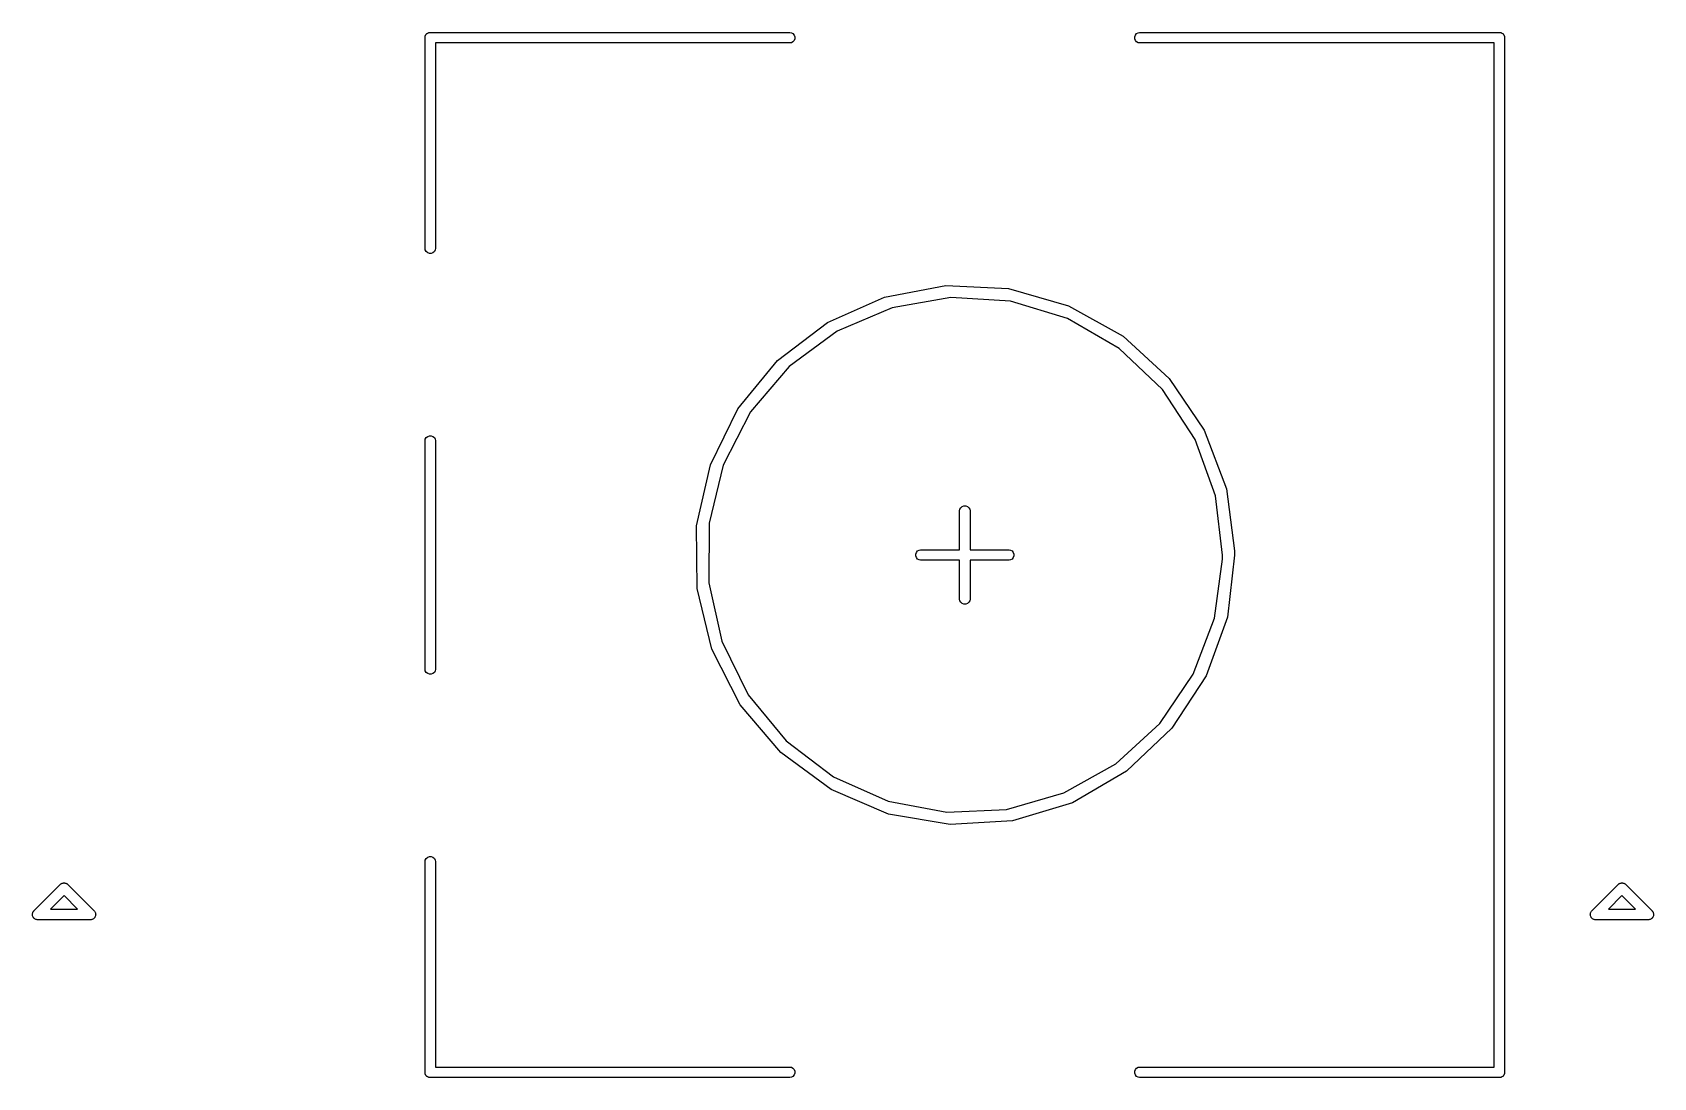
# Model space of a CAD drawing. Extents: x 105.5 to 202.9, y -138.6 to -44.
# Drawn here: x 159.66 to 178.16, y -119.03 to -107.11 of the extents above; entities that cross this region are included whole.
import ezdxf

# ---------------------------------------------------------------- set-up
doc = ezdxf.new("R2010")
doc.units = 0
doc.header["$MEASUREMENT"] = 0
doc.layers.add('BLACK', color=7, linetype='CONTINUOUS')

msp = doc.modelspace()

# ---------------------------------------------------------------- linework, layer by layer
at = {"layer": 'BLACK', "linetype": 'CONTINUOUS'}
for p, q in [((164.157, -107.127), (164.161, -107.123)), ((164.161, -107.123), (164.165, -107.121)), ((164.165, -107.121), (164.17, -107.117)), ((164.17, -107.117), (164.175, -107.115)), ((164.175, -107.115), (164.179, -107.113)), ((164.179, -107.113), (164.184, -107.112)), ((164.184, -107.112), (164.189, -107.11)), ((164.189, -107.11), (164.195, -107.11)), ((164.195, -107.11), (164.195, -107.11)), ((164.195, -107.11), (168.305, -107.11)), ((168.305, -107.11), (168.321, -107.113)), ((168.321, -107.113), (168.339, -107.123)), ((168.339, -107.123), (168.353, -107.14)), ((172.247, -107.14), (172.261, -107.123)), ((172.261, -107.123), (172.279, -107.113)), ((172.279, -107.113), (172.295, -107.11)), ((172.295, -107.11), (176.405, -107.11)), ((176.405, -107.11), (176.411, -107.11)), ((176.405, -107.11), (176.405, -107.11)), ((176.411, -107.11), (176.416, -107.112)), ((176.416, -107.112), (176.421, -107.113)), ((176.421, -107.113), (176.425, -107.115)), ((176.425, -107.115), (176.43, -107.117)), ((176.43, -107.117), (176.435, -107.121)), ((176.435, -107.121), (176.439, -107.123)), ((176.439, -107.123), (176.443, -107.127)), ((164.14, -107.159), (164.142, -107.154)), ((164.14, -107.165), (164.14, -107.159)), ((164.14, -109.575), (164.14, -107.165)), ((164.142, -107.154), (164.143, -107.149)), ((164.143, -107.149), (164.145, -107.145)), ((164.145, -107.145), (164.147, -107.14)), ((164.147, -107.14), (164.151, -107.135)), ((164.151, -107.135), (164.153, -107.131)), ((164.153, -107.131), (164.157, -107.127)), ((168.305, -107.23), (164.26, -107.23)), ((164.26, -107.23), (164.26, -109.575)), ((168.321, -107.227), (168.305, -107.23)), ((168.339, -107.217), (168.321, -107.227)), ((168.353, -107.2), (168.339, -107.217)), ((168.353, -107.14), (168.36, -107.159)), ((168.36, -107.181), (168.353, -107.2)), ((168.36, -107.159), (168.36, -107.181)), ((172.24, -107.159), (172.247, -107.14)), ((172.24, -107.181), (172.24, -107.159)), ((172.247, -107.2), (172.24, -107.181)), ((172.261, -107.217), (172.247, -107.2)), ((172.279, -107.227), (172.261, -107.217)), ((172.295, -107.23), (172.279, -107.227)), ((176.34, -107.23), (172.295, -107.23)), ((176.34, -118.91), (176.34, -107.23)), ((176.443, -107.127), (176.447, -107.131)), ((176.447, -107.131), (176.449, -107.135)), ((176.449, -107.135), (176.453, -107.14)), ((176.453, -107.14), (176.455, -107.145)), ((176.455, -107.145), (176.457, -107.149)), ((176.457, -107.149), (176.458, -107.154)), ((176.458, -107.154), (176.46, -107.159)), ((176.46, -107.159), (176.46, -107.165)), ((176.46, -107.165), (176.46, -107.165)), ((176.46, -107.165), (176.46, -118.975)), ((164.143, -109.591), (164.14, -109.575)), ((164.153, -109.609), (164.143, -109.591)), ((164.17, -109.623), (164.153, -109.609)), ((164.189, -109.63), (164.17, -109.623)), ((164.211, -109.63), (164.189, -109.63)), ((164.23, -109.623), (164.211, -109.63)), ((164.247, -109.609), (164.23, -109.623)), ((164.257, -109.591), (164.247, -109.609)), ((164.26, -109.575), (164.257, -109.591)), ((169.384, -110.129), (170.085, -109.998)), ((170.085, -109.998), (170.798, -110.03)), ((170.798, -110.03), (171.484, -110.227)), ((168.732, -110.419), (169.384, -110.129)), ((169.47, -110.25), (168.843, -110.516)), ((170.141, -110.134), (169.47, -110.25)), ((170.821, -110.176), (170.141, -110.134)), ((171.472, -110.374), (170.821, -110.176)), ((171.484, -110.227), (172.106, -110.575)), ((168.164, -110.851), (168.732, -110.419)), ((172.061, -110.716), (171.472, -110.374)), ((168.843, -110.516), (168.295, -110.92)), ((172.106, -110.575), (172.632, -111.057)), ((172.555, -111.184), (172.061, -110.716)), ((167.711, -111.402), (168.164, -110.851)), ((168.295, -110.92), (167.854, -111.439)), ((172.929, -111.754), (172.555, -111.184)), ((172.632, -111.057), (173.032, -111.648)), ((167.397, -112.042), (167.711, -111.402)), ((167.854, -111.439), (167.544, -112.045)), ((164.14, -111.765), (164.143, -111.749)), ((164.143, -111.749), (164.153, -111.731)), ((164.153, -111.731), (164.17, -111.717)), ((164.17, -111.717), (164.189, -111.71)), ((164.189, -111.71), (164.211, -111.71)), ((164.211, -111.71), (164.23, -111.717)), ((164.23, -111.717), (164.247, -111.731)), ((164.247, -111.731), (164.257, -111.749)), ((164.257, -111.749), (164.26, -111.765)), ((173.032, -111.648), (173.286, -112.314)), ((164.14, -114.375), (164.14, -111.765)), ((164.26, -111.765), (164.26, -114.375)), ((173.161, -112.394), (172.929, -111.754)), ((167.238, -112.737), (167.397, -112.042)), ((167.544, -112.045), (167.383, -112.707)), ((173.24, -113.07), (173.161, -112.394)), ((173.286, -112.314), (173.38, -113.022)), ((170.24, -112.565), (170.243, -112.549)), ((170.24, -113.01), (170.24, -112.565)), ((170.243, -112.549), (170.253, -112.531)), ((170.253, -112.531), (170.27, -112.517)), ((170.27, -112.517), (170.289, -112.51)), ((170.289, -112.51), (170.311, -112.51)), ((170.311, -112.51), (170.33, -112.517)), ((170.33, -112.517), (170.347, -112.531)), ((170.347, -112.531), (170.357, -112.549)), ((170.357, -112.549), (170.36, -112.565)), ((170.36, -112.565), (170.36, -113.01)), ((167.244, -113.451), (167.238, -112.737)), ((167.383, -112.707), (167.377, -113.388)), ((169.74, -113.059), (169.747, -113.04)), ((169.747, -113.04), (169.761, -113.023)), ((169.761, -113.023), (169.779, -113.013)), ((169.779, -113.013), (169.795, -113.01)), ((169.795, -113.01), (170.24, -113.01)), ((170.36, -113.01), (170.805, -113.01)), ((170.805, -113.01), (170.821, -113.013)), ((170.821, -113.013), (170.839, -113.023)), ((170.839, -113.023), (170.853, -113.04)), ((170.853, -113.04), (170.86, -113.059)), ((173.38, -113.022), (173.38, -113.07)), ((169.74, -113.081), (169.74, -113.059)), ((169.747, -113.1), (169.74, -113.081)), ((169.761, -113.117), (169.747, -113.1)), ((169.779, -113.127), (169.761, -113.117)), ((169.795, -113.13), (169.779, -113.127)), ((170.24, -113.13), (169.795, -113.13)), ((170.24, -113.575), (170.24, -113.13)), ((170.805, -113.13), (170.36, -113.13)), ((170.36, -113.13), (170.36, -113.575)), ((170.821, -113.127), (170.805, -113.13)), ((170.839, -113.117), (170.821, -113.127)), ((170.853, -113.1), (170.839, -113.117)), ((170.86, -113.081), (170.853, -113.1)), ((170.86, -113.059), (170.86, -113.081)), ((173.15, -113.791), (173.24, -113.116)), ((173.24, -113.116), (173.24, -113.07)), ((173.38, -113.07), (173.297, -113.779)), ((167.377, -113.388), (167.529, -114.051)), ((167.413, -114.144), (167.244, -113.451)), ((170.243, -113.591), (170.24, -113.575)), ((170.253, -113.609), (170.243, -113.591)), ((170.357, -113.591), (170.347, -113.609)), ((170.36, -113.575), (170.357, -113.591)), ((170.27, -113.623), (170.253, -113.609)), ((170.289, -113.63), (170.27, -113.623)), ((170.311, -113.63), (170.289, -113.63)), ((170.33, -113.623), (170.311, -113.63)), ((170.347, -113.609), (170.33, -113.623)), ((173.297, -113.779), (173.054, -114.449)), ((172.908, -114.428), (173.15, -113.791)), ((167.738, -114.779), (167.413, -114.144)), ((167.529, -114.051), (167.829, -114.663)), ((164.143, -114.391), (164.14, -114.375)), ((164.153, -114.409), (164.143, -114.391)), ((164.17, -114.423), (164.153, -114.409)), ((164.189, -114.43), (164.17, -114.423)), ((164.211, -114.43), (164.189, -114.43)), ((164.23, -114.423), (164.211, -114.43)), ((164.247, -114.409), (164.23, -114.423)), ((164.257, -114.391), (164.247, -114.409)), ((164.26, -114.375), (164.257, -114.391)), ((172.526, -114.991), (172.908, -114.428)), ((173.054, -114.449), (172.663, -115.046)), ((167.829, -114.663), (168.261, -115.188)), ((168.199, -115.323), (167.738, -114.779)), ((172.024, -115.452), (172.526, -114.991)), ((172.663, -115.046), (172.145, -115.536)), ((168.261, -115.188), (168.803, -115.601)), ((168.774, -115.745), (168.199, -115.323)), ((171.43, -115.784), (172.024, -115.452)), ((168.803, -115.601), (169.426, -115.877)), ((172.145, -115.536), (171.528, -115.895)), ((169.43, -116.025), (168.774, -115.745)), ((170.775, -115.971), (171.43, -115.784)), ((169.426, -115.877), (170.095, -116.003)), ((170.095, -116.003), (170.775, -115.971)), ((171.528, -115.895), (170.845, -116.101)), ((170.133, -116.145), (169.43, -116.025)), ((170.845, -116.101), (170.133, -116.145)), ((164.14, -116.565), (164.143, -116.549)), ((164.143, -116.549), (164.153, -116.531)), ((164.153, -116.531), (164.17, -116.517)), ((164.17, -116.517), (164.189, -116.51)), ((164.189, -116.51), (164.211, -116.51)), ((164.211, -116.51), (164.23, -116.517)), ((164.23, -116.517), (164.247, -116.531)), ((164.247, -116.531), (164.257, -116.549)), ((164.257, -116.549), (164.26, -116.565)), ((164.14, -118.975), (164.14, -116.565)), ((164.26, -116.565), (164.26, -118.91)), ((159.683, -117.122), (159.981, -116.824)), ((159.981, -116.824), (159.985, -116.82)), ((159.981, -116.824), (159.981, -116.824)), ((159.985, -116.82), (159.99, -116.818)), ((159.99, -116.818), (159.994, -116.815)), ((159.994, -116.815), (159.999, -116.813)), ((159.999, -116.813), (160.004, -116.811)), ((160.004, -116.811), (160.01, -116.811)), ((160.01, -116.811), (160.015, -116.809)), ((160.015, -116.809), (160.02, -116.81)), ((160.02, -116.81), (160.025, -116.809)), ((160.025, -116.809), (160.03, -116.811)), ((160.03, -116.811), (160.036, -116.811)), ((160.036, -116.811), (160.041, -116.813)), ((160.041, -116.813), (160.046, -116.815)), ((160.046, -116.815), (160.05, -116.818)), ((160.05, -116.818), (160.055, -116.82)), ((160.055, -116.82), (160.059, -116.824)), ((160.059, -116.824), (160.059, -116.824)), ((160.059, -116.824), (160.357, -117.122)), ((177.463, -117.122), (177.761, -116.824)), ((177.761, -116.824), (177.765, -116.82)), ((177.761, -116.824), (177.761, -116.824)), ((177.765, -116.82), (177.77, -116.818)), ((177.77, -116.818), (177.774, -116.815)), ((177.774, -116.815), (177.779, -116.813)), ((177.779, -116.813), (177.784, -116.811)), ((177.784, -116.811), (177.79, -116.811)), ((177.79, -116.811), (177.795, -116.809)), ((177.795, -116.809), (177.8, -116.81)), ((177.8, -116.81), (177.805, -116.809)), ((177.805, -116.809), (177.81, -116.811)), ((177.81, -116.811), (177.816, -116.811)), ((177.816, -116.811), (177.821, -116.813)), ((177.821, -116.813), (177.826, -116.815)), ((177.826, -116.815), (177.83, -116.818)), ((177.83, -116.818), (177.835, -116.82)), ((177.835, -116.82), (177.839, -116.824)), ((177.839, -116.824), (177.839, -116.824)), ((177.839, -116.824), (178.137, -117.122)), ((160.02, -116.955), (159.865, -117.11)), ((159.865, -117.11), (160.175, -117.11)), ((160.175, -117.11), (160.02, -116.955)), ((177.8, -116.955), (177.645, -117.11)), ((177.645, -117.11), (177.955, -117.11)), ((177.955, -117.11), (177.8, -116.955)), ((159.659, -117.165), (159.66, -117.162)), ((159.66, -117.173), (159.659, -117.165)), ((159.66, -117.159), (159.663, -117.152)), ((159.66, -117.162), (159.66, -117.159)), ((159.66, -117.181), (159.66, -117.173)), ((159.661, -117.183), (159.66, -117.181)), ((159.661, -117.186), (159.661, -117.183)), ((159.665, -117.193), (159.661, -117.186)), ((159.663, -117.152), (159.665, -117.144)), ((159.665, -117.144), (159.666, -117.142)), ((159.667, -117.2), (159.665, -117.193)), ((159.666, -117.142), (159.667, -117.14)), ((159.667, -117.14), (159.672, -117.133)), ((159.669, -117.203), (159.667, -117.2)), ((159.67, -117.205), (159.669, -117.203)), ((159.676, -117.211), (159.67, -117.205)), ((159.672, -117.133), (159.674, -117.131)), ((159.674, -117.131), (159.676, -117.129)), ((159.676, -117.129), (159.681, -117.123)), ((159.681, -117.217), (159.676, -117.211)), ((159.681, -117.123), (159.683, -117.122)), ((159.683, -117.218), (159.681, -117.217)), ((159.685, -117.22), (159.683, -117.218)), ((159.692, -117.223), (159.685, -117.22)), ((159.699, -117.227), (159.692, -117.223)), ((159.702, -117.228), (159.699, -117.227)), ((159.704, -117.229), (159.702, -117.228)), ((159.712, -117.23), (159.704, -117.229)), ((159.715, -117.23), (159.712, -117.23)), ((159.717, -117.23), (159.715, -117.23)), ((159.725, -117.231), (159.717, -117.23)), ((159.728, -117.23), (159.725, -117.231)), ((160.312, -117.23), (159.728, -117.23)), ((160.315, -117.231), (160.312, -117.23)), ((160.323, -117.23), (160.315, -117.231)), ((160.325, -117.23), (160.323, -117.23)), ((160.328, -117.23), (160.325, -117.23)), ((160.336, -117.229), (160.328, -117.23)), ((160.338, -117.228), (160.336, -117.229)), ((160.341, -117.227), (160.338, -117.228)), ((160.348, -117.223), (160.341, -117.227)), ((160.355, -117.22), (160.348, -117.223)), ((160.357, -117.218), (160.355, -117.22)), ((160.357, -117.122), (160.359, -117.123)), ((160.359, -117.217), (160.357, -117.218)), ((160.359, -117.123), (160.364, -117.129)), ((160.364, -117.211), (160.359, -117.217)), ((160.364, -117.129), (160.366, -117.131)), ((160.37, -117.205), (160.364, -117.211)), ((160.366, -117.131), (160.368, -117.133)), ((160.368, -117.133), (160.373, -117.14)), ((160.371, -117.203), (160.37, -117.205)), ((160.373, -117.2), (160.371, -117.203)), ((160.373, -117.14), (160.374, -117.142)), ((160.375, -117.193), (160.373, -117.2)), ((160.374, -117.142), (160.375, -117.144)), ((160.375, -117.144), (160.377, -117.152)), ((160.379, -117.186), (160.375, -117.193)), ((160.377, -117.152), (160.38, -117.159)), ((160.38, -117.181), (160.379, -117.183)), ((160.379, -117.183), (160.379, -117.186)), ((160.38, -117.159), (160.38, -117.162)), ((160.38, -117.162), (160.381, -117.165)), ((160.381, -117.165), (160.38, -117.173)), ((160.38, -117.173), (160.38, -117.181)), ((177.439, -117.165), (177.44, -117.162)), ((177.44, -117.173), (177.439, -117.165)), ((177.44, -117.159), (177.443, -117.152)), ((177.44, -117.162), (177.44, -117.159)), ((177.44, -117.181), (177.44, -117.173)), ((177.441, -117.183), (177.44, -117.181)), ((177.441, -117.186), (177.441, -117.183)), ((177.445, -117.193), (177.441, -117.186)), ((177.443, -117.152), (177.445, -117.144)), ((177.445, -117.144), (177.446, -117.142)), ((177.447, -117.2), (177.445, -117.193)), ((177.446, -117.142), (177.447, -117.14)), ((177.447, -117.14), (177.452, -117.133)), ((177.449, -117.203), (177.447, -117.2)), ((177.45, -117.205), (177.449, -117.203)), ((177.456, -117.211), (177.45, -117.205)), ((177.452, -117.133), (177.454, -117.131)), ((177.454, -117.131), (177.456, -117.129)), ((177.456, -117.129), (177.461, -117.123)), ((177.461, -117.217), (177.456, -117.211)), ((177.461, -117.123), (177.463, -117.122)), ((177.463, -117.218), (177.461, -117.217)), ((177.465, -117.22), (177.463, -117.218)), ((177.472, -117.223), (177.465, -117.22)), ((177.479, -117.227), (177.472, -117.223)), ((177.482, -117.228), (177.479, -117.227)), ((177.484, -117.229), (177.482, -117.228)), ((177.492, -117.23), (177.484, -117.229)), ((177.495, -117.23), (177.492, -117.23)), ((177.497, -117.23), (177.495, -117.23)), ((177.505, -117.231), (177.497, -117.23)), ((177.508, -117.23), (177.505, -117.231)), ((178.092, -117.23), (177.508, -117.23)), ((178.095, -117.231), (178.092, -117.23)), ((178.103, -117.23), (178.095, -117.231)), ((178.105, -117.23), (178.103, -117.23)), ((178.108, -117.23), (178.105, -117.23)), ((178.116, -117.229), (178.108, -117.23)), ((178.118, -117.228), (178.116, -117.229)), ((178.121, -117.227), (178.118, -117.228)), ((178.128, -117.223), (178.121, -117.227)), ((178.135, -117.22), (178.128, -117.223)), ((178.137, -117.218), (178.135, -117.22)), ((178.137, -117.122), (178.139, -117.123)), ((178.139, -117.217), (178.137, -117.218)), ((178.139, -117.123), (178.144, -117.129)), ((178.144, -117.211), (178.139, -117.217)), ((178.144, -117.129), (178.146, -117.131)), ((178.15, -117.205), (178.144, -117.211)), ((178.146, -117.131), (178.148, -117.133)), ((178.148, -117.133), (178.153, -117.14)), ((178.151, -117.203), (178.15, -117.205)), ((178.153, -117.2), (178.151, -117.203)), ((178.153, -117.14), (178.154, -117.142)), ((178.155, -117.193), (178.153, -117.2)), ((178.154, -117.142), (178.155, -117.144)), ((178.155, -117.144), (178.157, -117.152)), ((178.159, -117.186), (178.155, -117.193)), ((178.157, -117.152), (178.16, -117.159)), ((178.16, -117.181), (178.159, -117.183)), ((178.159, -117.183), (178.159, -117.186)), ((178.16, -117.159), (178.16, -117.162)), ((178.16, -117.162), (178.161, -117.165)), ((178.161, -117.165), (178.16, -117.173)), ((178.16, -117.173), (178.16, -117.181)), ((164.26, -118.91), (168.305, -118.91)), ((168.305, -118.91), (168.321, -118.913)), ((168.321, -118.913), (168.339, -118.923)), ((168.339, -118.923), (168.353, -118.94)), ((168.353, -118.94), (168.36, -118.959)), ((168.36, -118.959), (168.36, -118.981)), ((172.24, -118.959), (172.247, -118.94)), ((172.24, -118.981), (172.24, -118.959)), ((172.247, -118.94), (172.261, -118.923)), ((172.261, -118.923), (172.279, -118.913)), ((172.279, -118.913), (172.295, -118.91)), ((172.295, -118.91), (176.34, -118.91)), ((164.14, -118.981), (164.14, -118.975)), ((164.14, -118.975), (164.14, -118.975)), ((164.142, -118.986), (164.14, -118.981)), ((164.143, -118.991), (164.142, -118.986)), ((164.145, -118.995), (164.143, -118.991)), ((164.147, -119), (164.145, -118.995)), ((164.151, -119.005), (164.147, -119)), ((164.153, -119.009), (164.151, -119.005)), ((164.157, -119.013), (164.153, -119.009)), ((164.161, -119.017), (164.157, -119.013)), ((164.165, -119.019), (164.161, -119.017)), ((164.17, -119.023), (164.165, -119.019)), ((164.175, -119.025), (164.17, -119.023)), ((164.179, -119.027), (164.175, -119.025)), ((164.184, -119.028), (164.179, -119.027)), ((164.189, -119.03), (164.184, -119.028)), ((164.195, -119.03), (164.189, -119.03)), ((168.305, -119.03), (164.195, -119.03)), ((164.195, -119.03), (164.195, -119.03)), ((168.321, -119.027), (168.305, -119.03)), ((168.339, -119.017), (168.321, -119.027)), ((168.353, -119), (168.339, -119.017)), ((168.36, -118.981), (168.353, -119)), ((172.247, -119), (172.24, -118.981)), ((172.261, -119.017), (172.247, -119)), ((172.279, -119.027), (172.261, -119.017)), ((172.295, -119.03), (172.279, -119.027)), ((176.405, -119.03), (172.295, -119.03)), ((176.411, -119.03), (176.405, -119.03)), ((176.405, -119.03), (176.405, -119.03)), ((176.416, -119.028), (176.411, -119.03)), ((176.421, -119.027), (176.416, -119.028)), ((176.425, -119.025), (176.421, -119.027)), ((176.43, -119.023), (176.425, -119.025)), ((176.435, -119.019), (176.43, -119.023)), ((176.439, -119.017), (176.435, -119.019)), ((176.443, -119.013), (176.439, -119.017)), ((176.447, -119.009), (176.443, -119.013)), ((176.449, -119.005), (176.447, -119.009)), ((176.453, -119), (176.449, -119.005)), ((176.455, -118.995), (176.453, -119)), ((176.457, -118.991), (176.455, -118.995)), ((176.458, -118.986), (176.457, -118.991)), ((176.46, -118.981), (176.458, -118.986)), ((176.46, -118.975), (176.46, -118.975)), ((176.46, -118.975), (176.46, -118.981))]:
    msp.add_line(p, q, dxfattribs=at)

doc.saveas('drawing.dxf')
